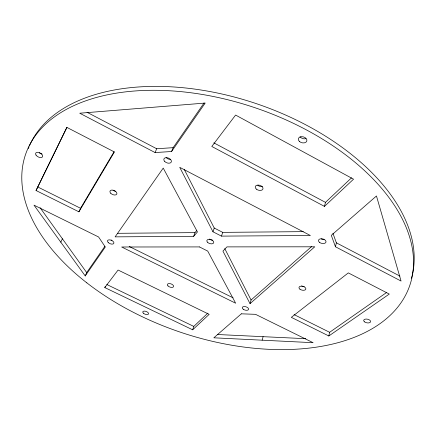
<?xml version="1.0" encoding="UTF-8"?>
<svg xmlns="http://www.w3.org/2000/svg" width="436" height="436" viewBox="0 0 436 436"><rect width="100%" height="100%" fill="white"/><g stroke="black" fill="none" stroke-linecap="round" stroke-linejoin="round"><path stroke-width="0.65" d="M328.82 335.976L389.288 294.071L348.31 272.892L291.324 317.343L328.82 335.976L329.627 332.297L386.656 292.458M335.458 246.781L331.311 235.358L376.464 195.977L401.06 281.046L335.458 246.781L336.369 242.825L332.935 233.287M324.471 206.397L353.542 179.185L235.598 115.06L211.787 146.463L324.471 206.397L325.474 202.369L351.53 177.823M262.14 340.189L263.093 336.674M250.019 303.641L314.776 246.803L226.943 246.89L222.927 251.109L250.019 303.641L251.065 300.028L311.675 246.487M105.245 286.457L104.782 287.575L192.658 329.801L193.78 326.406L207.847 313.152M221.477 236.121L310.367 235.505L179.73 167.331L212.964 231.789L221.477 236.121L222.725 232.372L303.243 231.641M212.964 231.789L214.245 228.039L184.319 169.539M193.666 236.317L197.448 231.93L163.228 168.089L115.109 236.862L193.666 236.317L194.985 232.617L196.663 230.66M171.571 151.51L205.193 103.059L79.744 113.213L155.08 152.562L171.571 151.51L173.136 147.668L204.048 102.989M155.08 152.562L156.688 148.752L173.136 147.668M85.227 275.939L105.299 247.016L98.58 236.977L33.986 205.143L85.227 275.939L86.693 272.582L104.863 246.324M78.911 211.814L114.412 151.973L66.844 127.383L36.046 190.516L78.911 211.814L80.562 208.283L114.063 151.733M60.806 242.193L62.408 238.781M36.046 190.516L66.975 127.339M104.782 287.575L118.085 270.031L209.155 314.356L192.658 329.801M117.289 233.32L194.985 232.617M217.619 334.521L305.789 338.696M106.787 284.512L193.78 326.406M129.214 246.482L233.091 297.826M37.85 187.017L80.562 208.283M294.055 314.59L329.627 332.297M214.245 228.039L222.725 232.372M87.064 112.297L156.688 148.752M336.369 242.825L399.932 276.102M213.842 142.855L325.474 202.369M40.068 207.683L86.693 272.582M224.763 248.602L251.065 300.028M305.909 138.664A4.365 3.03 14.7 0 1 300.066 136.762M212.741 240.149A3.586 2.066 18.8 0 1 209.345 239.032M28.313 148.611A202.288 118.636 18.8 0 1 29.054 146.763M29.577 145.537A202.288 118.636 18.8 0 1 256.602 103.741A202.288 118.636 18.8 0 1 412.254 275.083M412.096 275.732A202.288 118.636 18.8 0 1 411.404 278.299M41.949 153.946A3.848 2.202 27.9 0 1 39.262 152.829M111.959 240.34A3.412 1.831 22.8 0 1 111.136 240.007M170.618 159.396A3.984 2.518 22.7 0 1 166.16 157.516M324.101 239.62A3.842 2.311 13.2 0 1 321.256 238.928M115.682 191.322A3.711 2.153 24.1 0 1 113.066 190.238M262.428 186.395A3.995 2.556 17.1 0 1 257.725 185.284M304.241 286.539A3.526 1.951 14.3 0 1 301.63 285.885M241.342 313.822L213.836 337.807L313.092 342.696L255.529 314.329L241.342 313.822M199.437 246.918L121.671 246.999L235.653 303.211L207.716 251.087L199.437 246.918M86.829 282.844A202.969 118.265 18.8 0 0 409.339 286.697A202.969 118.265 18.8 0 0 156.829 90.306A202.969 118.265 18.8 0 0 86.829 282.844M299.554 141.569A4.382 3.025 14.8 0 0 306.764 141.177A4.382 3.025 14.8 0 0 301.516 136.686A4.382 3.025 14.8 0 0 299.554 141.569M143.39 313.201A3.063 1.488 20.1 0 0 148.387 314.154A3.063 1.488 20.1 0 0 145.232 311.19A3.063 1.488 20.1 0 0 143.39 313.201M207.449 242.187A3.597 2.06 18.8 0 0 213.438 243.19A3.597 2.06 18.8 0 0 209.999 239.402A3.597 2.06 18.8 0 0 207.449 242.187M364.54 321.861A3.515 1.853 11.7 0 0 370.426 322.084A3.515 1.853 11.7 0 0 366.458 319.059A3.515 1.853 11.7 0 0 364.54 321.861M36.041 155.102A3.859 2.196 27.8 0 0 42.216 157.14A3.859 2.196 27.8 0 0 39.147 152.562A3.859 2.196 27.8 0 0 36.041 155.102M167.996 285.923A3.27 1.695 19.7 0 0 173.37 286.904A3.27 1.695 19.7 0 0 170.095 283.634A3.27 1.695 19.7 0 0 167.996 285.923M319.512 242.356A3.853 2.3 13.3 0 0 325.883 242.351A3.853 2.3 13.3 0 0 321.354 238.743A3.853 2.3 13.3 0 0 319.512 242.356M164.585 161.315A4 2.512 22.7 0 0 171.135 162.279A4 2.512 22.7 0 0 167.135 157.707A4 2.512 22.7 0 0 164.585 161.315M110.749 193.279A3.722 2.147 24 0 0 116.728 194.227A3.722 2.147 24 0 0 112.782 190.129A3.722 2.147 24 0 0 110.749 193.279M256.472 189.202A4.011 2.551 17.1 0 0 262.935 189.006A4.011 2.551 17.1 0 0 257.981 185.049A4.011 2.551 17.1 0 0 256.472 189.202M299.957 289.204A3.537 1.946 14.3 0 0 305.75 289.335A3.537 1.946 14.3 0 0 301.532 286.158A3.537 1.946 14.3 0 0 299.957 289.204M243.31 309.282A3.286 1.706 16.6 0 0 248.564 309.462A3.286 1.706 16.6 0 0 244.465 306.546A3.286 1.706 16.6 0 0 243.31 309.282M108.242 242.547A3.423 1.826 22.7 0 0 113.747 243.501A3.423 1.826 22.7 0 0 110.101 239.92A3.423 1.826 22.7 0 0 108.242 242.547"/></g></svg>
